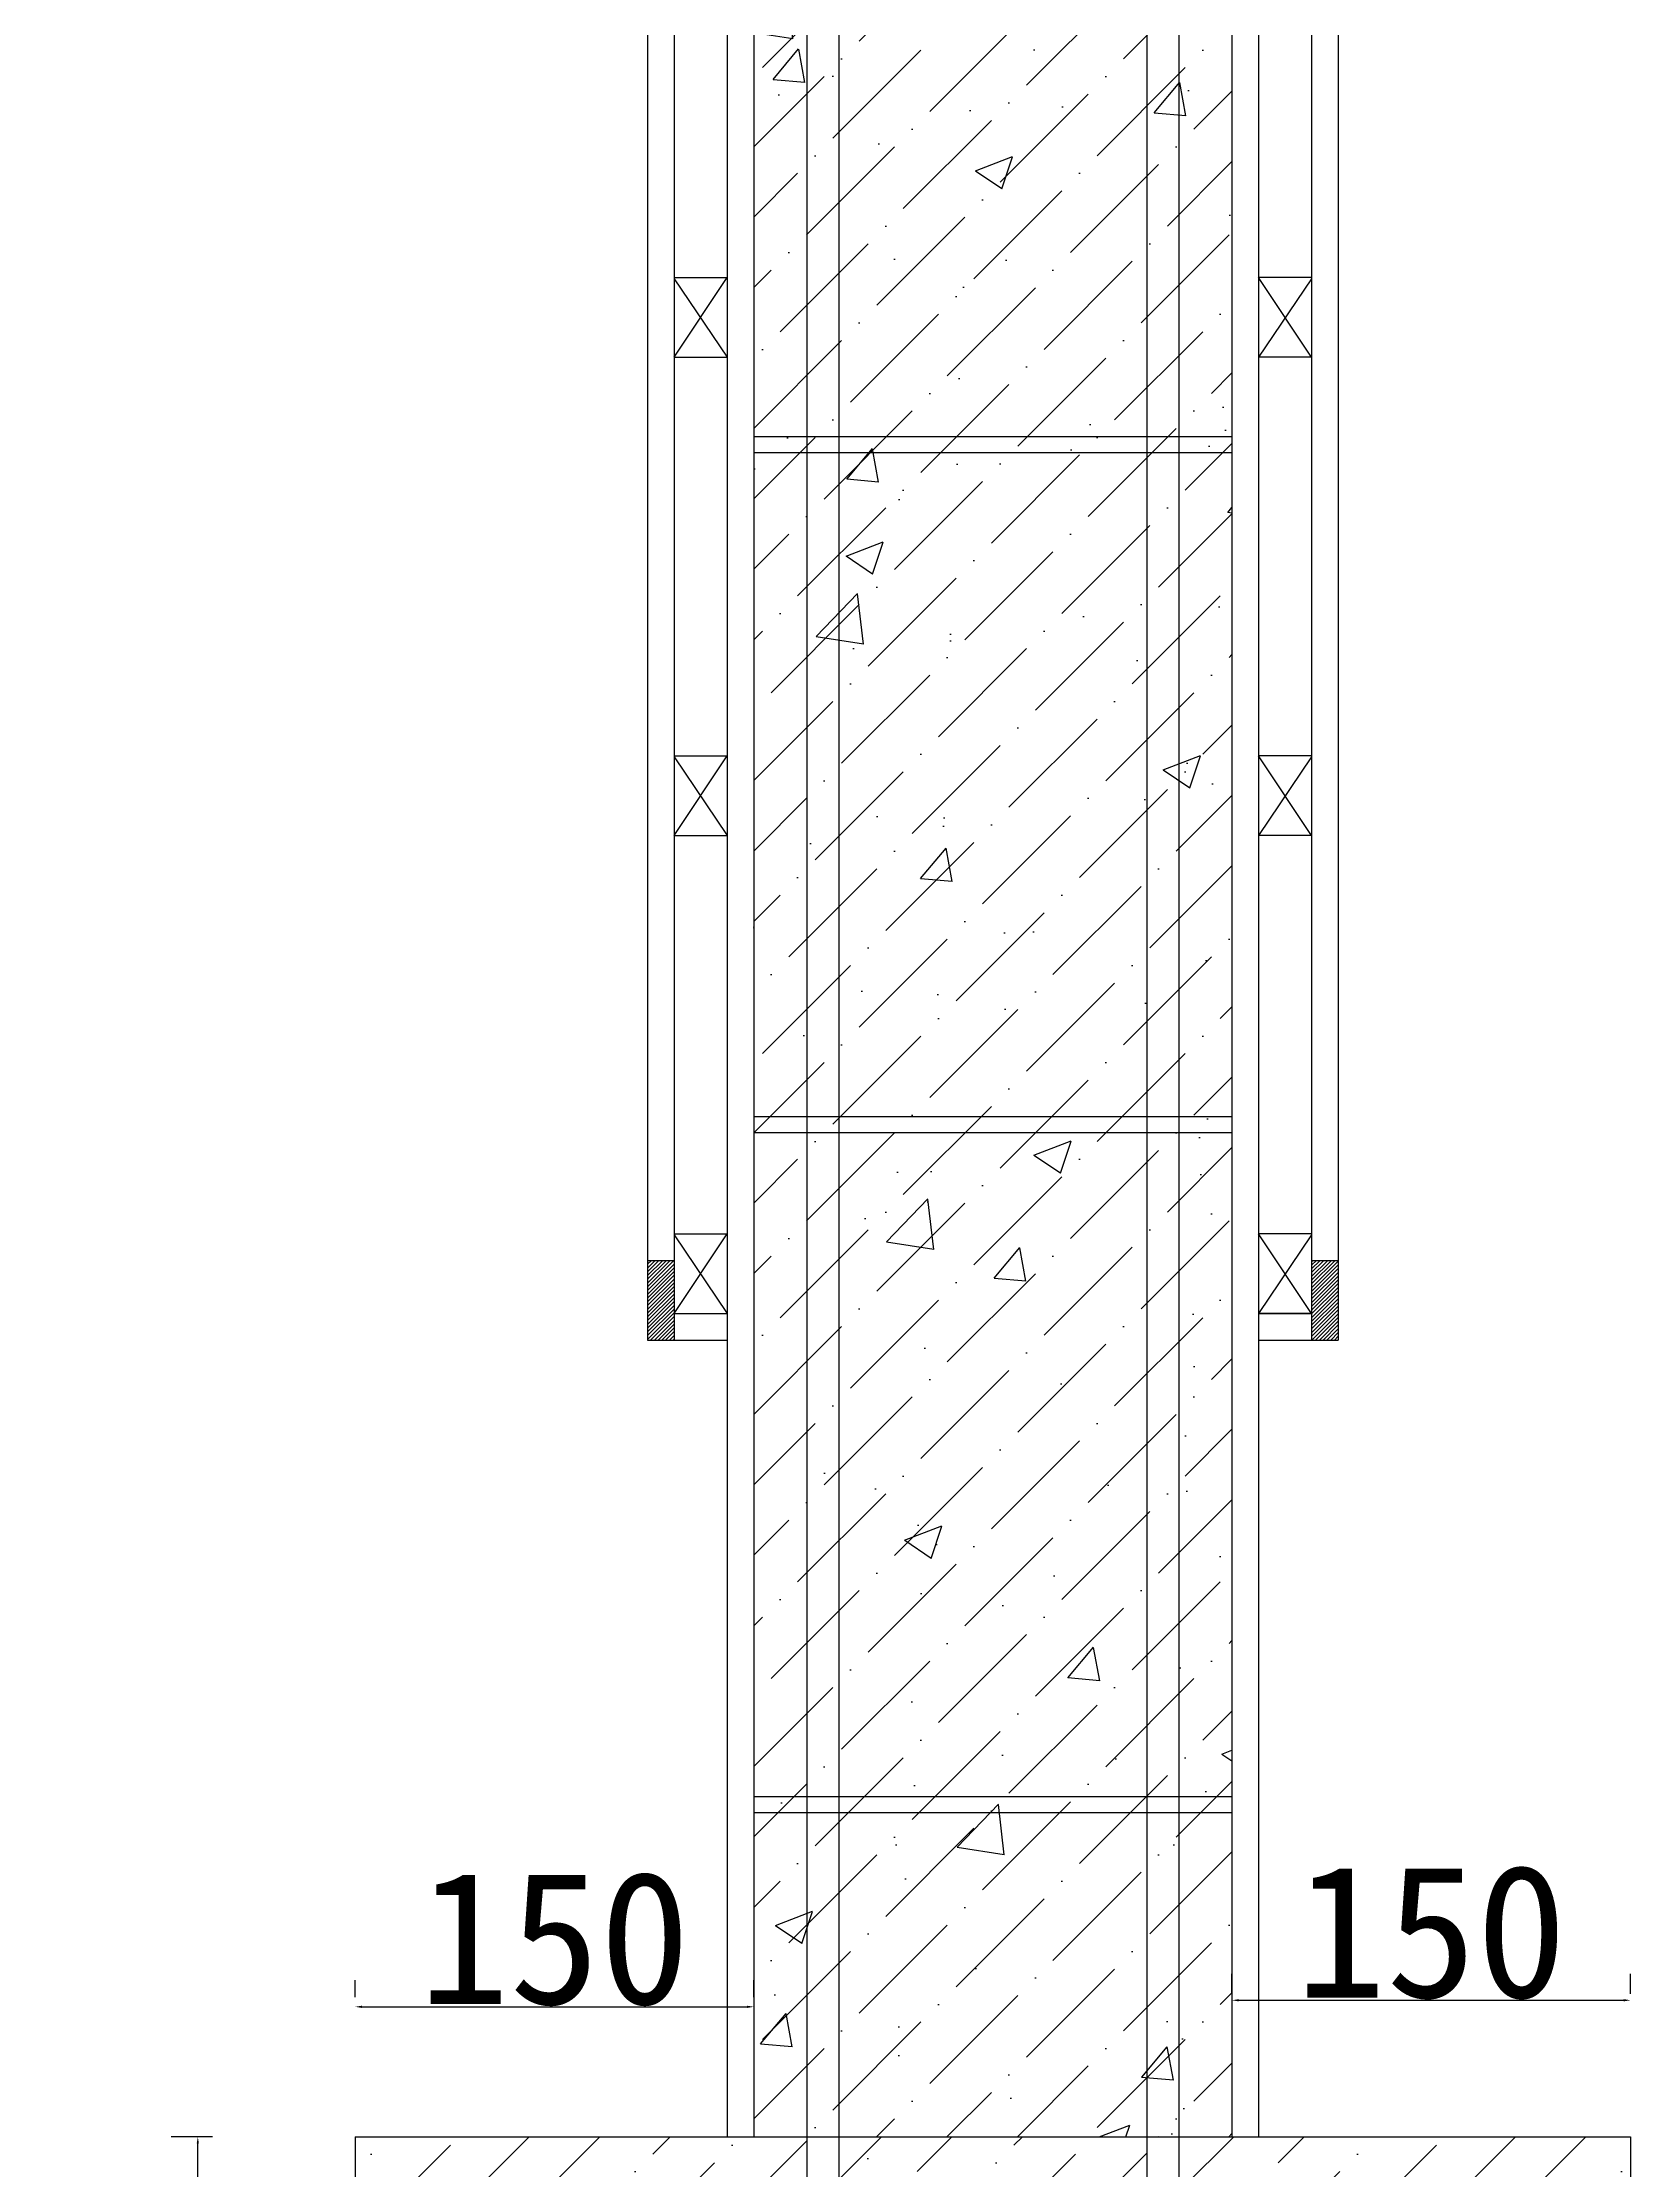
# Model space of a CAD drawing. Extents: x -6004 to -783, y 4539 to 8367.
# Drawn here: x -1477 to -879, y 4968 to 5768 of the extents above; entities that cross this region are included whole.
import ezdxf

# ---------------------------------------------------------------- set-up
doc = ezdxf.new("R2010")
doc.units = 0
doc.layers.get('0').update_dxf_attribs({"linetype": 'CONTINUOUS'})
doc.layers.get('DEFPOINTS').update_dxf_attribs({"linetype": 'CONTINUOUS'})
for name, color, linetype in [('251', 251, 'CONTINUOUS'), ('LAYER2', 7, 'CONTINUOUS'), ('LAYER6', 8, 'CONTINUOUS')]:
    doc.layers.add(name, color=color, linetype=linetype)
doc.styles.get("Standard").update_dxf_attribs({"font": '', "height": 50})
doc.styles.get('STANDARD').set_extended_font_data('KaiTi_GB2312')
doc.dimstyles.new('ISO-25', dxfattribs={"dimtxt": 2.5, "dimasz": 2.5, "dimexe": 10, "dimexo": 40, "dimtad": 1, "dimtxsty": 'STANDARD', "dimcen": 2.5, "dimazin": 3, "dimtfac": 1, "dimtmove": 0, "dimatfit": 3})
pattern_1 = [(45, (-140218.5539, -6505.0081), (-0.707106781, 0.707106781), [])]

# ---------------------------------------------------------------- blocks, each defined once
blk = doc.blocks.new('*D95')
at = {"color": 0}
for p, q in [((-1412.68, 4979.83), (-1428.27, 4979.83)), ((-1418.27, 4632.33), (-1418.27, 4977.33)), ((-1412.68, 4629.83), (-1428.27, 4629.83))]:
    blk.add_line(p, q, dxfattribs=at)
for points in [[(-1418.69, 4977.33), (-1417.86, 4977.33), (-1418.27, 4979.83)], [(-1418.69, 4632.33), (-1417.86, 4632.33), (-1418.27, 4629.83)]]:
    blk.add_solid(points, dxfattribs=at)
at = {"layer": 'DEFPOINTS', "color": 0}
for p in [(-1418.27, 4979.83), (-1372.68, 4979.83), (-1372.68, 4629.83)]:
    blk.add_point(p, dxfattribs=at)
at = {"color": 0, "insert": (-1443.9, 4804.83), "char_height": 50, "attachment_point": 5, "rotation": 90}
blk.add_mtext('350', dxfattribs=at)
blk = doc.blocks.new('*D98')
at = {"color": 0}
for p, q in [((-1359.02, 5032.47), (-1359.02, 5038.78)), ((-1209.02, 5032.47), (-1209.02, 5038.78)), ((-1356.52, 5028.78), (-1211.52, 5028.78))]:
    blk.add_line(p, q, dxfattribs=at)
for points in [[(-1356.52, 5029.19), (-1356.52, 5028.36), (-1359.02, 5028.78)], [(-1211.52, 5029.19), (-1211.52, 5028.36), (-1209.02, 5028.78)]]:
    blk.add_solid(points, dxfattribs=at)
at = {"layer": 'DEFPOINTS', "color": 0}
for p in [(-1209.02, 5028.78), (-1359.02, 4992.47), (-1209.02, 4992.47)]:
    blk.add_point(p, dxfattribs=at)
at = {"color": 0, "insert": (-1284.02, 5054.4), "char_height": 50, "attachment_point": 5}
blk.add_mtext('150', dxfattribs=at)
blk = doc.blocks.new('*D99')
at = {"color": 0}
for p, q in [((-1029.02, 5033.68), (-1029.02, 5041.24)), ((-879.02, 5033.68), (-879.02, 5041.24)), ((-1026.52, 5031.24), (-881.52, 5031.24))]:
    blk.add_line(p, q, dxfattribs=at)
for points in [[(-1026.52, 5031.66), (-1026.52, 5030.83), (-1029.02, 5031.24)], [(-881.52, 5031.66), (-881.52, 5030.83), (-879.02, 5031.24)]]:
    blk.add_solid(points, dxfattribs=at)
at = {"layer": 'DEFPOINTS', "color": 0}
for p in [(-879.02, 5031.24), (-1029.02, 4993.68), (-879.02, 4993.68)]:
    blk.add_point(p, dxfattribs=at)
at = {"color": 0, "insert": (-954.02, 5056.87), "char_height": 50, "attachment_point": 5}
blk.add_mtext('150', dxfattribs=at)

msp = doc.modelspace()

# ---------------------------------------------------------------- hatches: boundary and pattern name
at = {"ltscale": 10}
h = msp.add_hatch(dxfattribs=at)
h.set_pattern_fill('AR-CONC', color=256, scale=20, style=0)
h.set_pattern_definition([(50, (-140218.55, -6505.01), (143.45204, -12.55043), [15, -165]), (355, (-140218.55, -6505.01), (-27.75027, 150.43843), [12, -132]), (100.4514, (-140206.6, -6506.05), (115.70188, 137.88791), [12.74804, -140.22842]), (46.1842, (-140218.55, -6465), (213.4482, -33.1038), [22.5, -247.5]), (96.6356, (-140200.77, -6467.77), (186.93254, 194.82357), [19.12206, -210.3426]), (351.1842, (-140218.55, -6465), (186.9324, 194.82372), [18, -198]), (21, (-140198.55, -6475.01), (119.38141, -80.52378), [15, -165]), (326, (-140198.55, -6475.01), (48.66307, 145.03001), [12, -132]), (71.4514, (-140188.6, -6481.72), (168.04453, 64.5061), [12.74804, -140.22842]), (37.5, (-140218.554, -6505.01), (2.431971, 66.57877), [0, -130.4, 0, -134, 0, -132.5]), (7.5, (-140218.554, -6505.01), (52.613907, 78.882342), [0, -76.4, 0, -127.4, 0, -50.5]), (327.5, (-140263.154, -6505.01), (106.764487, -4.510974), [0, -50, 0, -156, 0, -207]), (317.5, (-140283.15, -6505.01), (116.637234, 20.020996), [0, -65, 0, -103.6, 0, -147])])
h.paths.add_polyline_path([(-1029.019, 6949.834), (-1209.019, 6949.834), (-1209.019, 4979.834), (-1029.019, 4979.834)])
h = msp.add_hatch(dxfattribs=at)
h.set_pattern_fill('AR-CONC', color=256, scale=20, style=0)
h.set_pattern_definition([(50, (-138493.11, -6505.01), (143.45204, -12.55043), [15, -165]), (355, (-138493.11, -6505.01), (-27.75027, 150.43843), [12, -132]), (100.4514, (-138481.16, -6506.05), (115.70188, 137.88791), [12.74804, -140.22842]), (46.1842, (-138493.11, -6465), (213.4482, -33.1038), [22.5, -247.5]), (96.6356, (-138475.32, -6467.77), (186.93254, 194.82357), [19.12206, -210.3426]), (351.1842, (-138493.1, -6465), (186.9324, 194.82372), [18, -198]), (21, (-138473.11, -6475.01), (119.38141, -80.52378), [15, -165]), (326, (-138473.11, -6475.01), (48.66307, 145.03001), [12, -132]), (71.4514, (-138463.16, -6481.72), (168.04453, 64.5061), [12.74804, -140.22842]), (37.5, (-138493.11, -6505.01), (2.431971, 66.57877), [0, -130.4, 0, -134, 0, -132.5]), (7.5, (-138493.11, -6505.01), (52.613907, 78.882342), [0, -76.4, 0, -127.4, 0, -50.5]), (327.5, (-138537.71, -6505.01), (106.764487, -4.510974), [0, -50, 0, -156, 0, -207]), (317.5, (-138557.71, -6505.01), (116.637234, 20.020996), [0, -65, 0, -103.6, 0, -147])])
h.paths.add_polyline_path([(-1177.019, 4979.834), (-1177.019, 4851.834), (-1061.019, 4851.834), (-1061.019, 4979.834)])
h.paths.add_polyline_path([(-1189.019, 4979.834), (-1209.019, 4979.834), (-1359.019, 4979.834), (-1359.019, 4629.834), (-1189.019, 4629.834), (-1189.019, 4845.834), (-1209.019, 4845.834), (-1209.019, 4851.834), (-1189.019, 4851.834)])
h.paths.add_polyline_path([(-1177.019, 4629.834), (-1061.019, 4629.834), (-1061.019, 4845.834), (-1177.019, 4845.834)])
h.paths.add_polyline_path([(-1029.019, 4845.834), (-1049.019, 4845.834), (-1049.019, 4629.834), (-879.019, 4629.834), (-879.019, 4979.834), (-1029.019, 4979.834), (-1049.019, 4979.834), (-1049.019, 4851.834), (-1029.019, 4851.834)])
at = {"layer": '251', "ltscale": 10}
h = msp.add_hatch(dxfattribs=at)
h.set_pattern_fill('ANSI36', color=256, scale=150, style=0)
h.set_pattern_definition([(45, (-140218.554, -6505.008), (9.943689, 36.4601934), [46.875, -9.375, 0, -9.375])])
h.paths.add_polyline_path([(-1209.019, 4979.834), (-1029.019, 4979.834), (-1029.019, 6949.834), (-1209.019, 6949.834)])
h = msp.add_hatch(dxfattribs=at)
h.set_pattern_fill('ANSI31', color=256, scale=8, style=0)
h.set_pattern_definition(pattern_1)
h.paths.add_polyline_path([(-1239.019, 5309.834), (-1249.019, 5309.834), (-1249.019, 5279.834), (-1239.019, 5279.834)])
h = msp.add_hatch(dxfattribs=at)
h.set_pattern_fill('ANSI31', color=256, scale=8, style=0)
h.set_pattern_definition(pattern_1)
h.paths.add_polyline_path([(-999.019, 5279.834), (-989.019, 5279.834), (-989.019, 5309.834), (-999.019, 5309.834)])
h = msp.add_hatch(dxfattribs=at)
h.set_pattern_fill('ANSI36', color=256, scale=150, style=0)
h.set_pattern_definition([(45, (-138493.11, -6505.008), (9.943689, 36.4601934), [46.875, -9.375, 0, -9.375])])
h.paths.add_polyline_path([(-879.019, 4979.834), (-1029.019, 4979.834), (-1049.019, 4979.834), (-1049.019, 4851.834), (-1029.019, 4851.834), (-1029.019, 4845.834), (-1049.019, 4845.834), (-1049.019, 4629.834), (-879.019, 4629.834)])
h.paths.add_polyline_path([(-1209.019, 4851.834), (-1189.019, 4851.834), (-1189.019, 4979.834), (-1209.019, 4979.834), (-1359.019, 4979.834), (-1359.019, 4629.834), (-1189.019, 4629.834), (-1189.019, 4845.834), (-1209.019, 4845.834)])
h.paths.add_polyline_path([(-1061.019, 4851.834), (-1061.019, 4979.834), (-1177.019, 4979.834), (-1177.019, 4851.834)])
h.paths.add_polyline_path([(-1177.019, 4629.834), (-1061.019, 4629.834), (-1061.019, 4845.834), (-1177.019, 4845.834)])

# ---------------------------------------------------------------- linework, layer by layer
at = {"ltscale": 10}
for p, q in [((-1359.019, 4979.834), (-1359.019, 4629.834)), ((-1359.019, 4979.834), (-1209.019, 4979.834)), ((-1029.019, 4979.834), (-879.019, 4979.834)), ((-879.019, 4979.834), (-879.019, 4629.834))]:
    msp.add_line(p, q, dxfattribs=at)
at = {"layer": '251', "ltscale": 10}
for p, q in [((-1219.019, 6959.834), (-1219.019, 4979.834)), ((-1019.019, 6959.834), (-1019.019, 4979.834)), ((-1189.019, 6949.834), (-1189.019, 4629.834)), ((-1177.019, 6949.834), (-1177.019, 4629.834)), ((-1061.019, 6949.834), (-1061.019, 4629.834)), ((-1049.019, 6949.834), (-1049.019, 4629.834)), ((-1239.019, 6759.834), (-1239.019, 5279.834)), ((-999.019, 6759.834), (-999.019, 5279.834)), ((-1239.019, 5679.834), (-1219.019, 5679.834)), ((-1239.019, 5649.834), (-1219.019, 5679.834)), ((-1239.019, 5679.427), (-1219.019, 5649.834)), ((-999.019, 5649.834), (-1019.019, 5679.834)), ((-999.019, 5679.834), (-1019.019, 5679.834)), ((-999.019, 5679.427), (-1019.019, 5649.834)), ((-1239.019, 5649.834), (-1219.019, 5649.834)), ((-999.019, 5649.834), (-1019.019, 5649.834)), ((-1029.019, 5619.834), (-1209.019, 5619.834)), ((-1029.019, 5613.834), (-1209.019, 5613.834)), ((-1239.019, 5499.834), (-1219.019, 5499.834)), ((-1239.019, 5469.834), (-1219.019, 5499.834)), ((-1239.019, 5499.427), (-1219.019, 5469.834)), ((-999.019, 5469.834), (-1019.019, 5499.834)), ((-999.019, 5499.834), (-1019.019, 5499.834)), ((-999.019, 5499.427), (-1019.019, 5469.834)), ((-1239.019, 5469.834), (-1219.019, 5469.834)), ((-999.019, 5469.834), (-1019.019, 5469.834)), ((-1029.019, 5363.834), (-1209.019, 5363.834)), ((-1029.019, 5357.834), (-1209.019, 5357.834)), ((-1239.019, 5319.834), (-1219.019, 5319.834)), ((-1239.019, 5289.834), (-1219.019, 5319.834)), ((-1239.019, 5319.427), (-1219.019, 5289.834)), ((-999.019, 5319.834), (-1019.019, 5319.834)), ((-999.019, 5289.834), (-1019.019, 5319.834)), ((-999.019, 5319.427), (-1019.019, 5289.834)), ((-1239.019, 5289.834), (-1219.019, 5289.834)), ((-1239.019, 5289.834), (-1219.019, 5289.834)), ((-999.019, 5289.834), (-1019.019, 5289.834)), ((-999.019, 5289.834), (-1019.019, 5289.834)), ((-1029.019, 5107.834), (-1209.019, 5107.834)), ((-1029.019, 5101.834), (-1209.019, 5101.834)), ((-1219.019, 4979.834), (-1209.019, 4979.834)), ((-1029.019, 4979.834), (-1019.019, 4979.834))]:
    msp.add_line(p, q, dxfattribs=at)
at = {"layer": 'LAYER2', "ltscale": 10}
for p, q in [((-1209.019, 6949.834), (-1209.019, 4979.834)), ((-1029.019, 6949.834), (-1029.019, 4979.834)), ((-1249.019, 6759.834), (-1249.019, 5309.834)), ((-989.019, 6759.834), (-989.019, 5279.834)), ((-989.019, 5489.834), (-989.019, 5279.834)), ((-1249.019, 5309.834), (-1249.019, 5279.834)), ((-1019.019, 5289.834), (-999.019, 5289.834)), ((-1249.019, 5279.834), (-1219.019, 5279.834)), ((-1019.019, 5279.834), (-989.019, 5279.834)), ((-1209.019, 4979.834), (-1029.019, 4979.834))]:
    msp.add_line(p, q, dxfattribs=at)
at = {"layer": 'LAYER6', "ltscale": 10}
for p, q in [((-1249.019, 5309.834), (-1239.019, 5309.834)), ((-999.019, 5309.834), (-989.019, 5309.834))]:
    msp.add_line(p, q, dxfattribs=at)

# ---------------------------------------------------------------- dimensions: what is measured, and where the dimension line sits
at = {"ltscale": 10}
for base, p1, p2, picture, middle in [((-1209.019, 5028.776), (-1359.019, 4992.473), (-1209.019, 4992.473), '*D98', (-1284.019, 5054.401)), ((-879.019, 5031.245), (-1029.019, 4993.681), (-879.019, 4993.681), '*D99', (-954.019, 5056.87))]:
    dim = msp.add_linear_dim(base=base, p1=p1, p2=p2, dimstyle='ISO-25', dxfattribs=at)
    dim.commit()
    dim.dimension.update_dxf_attribs({"geometry": picture, "text_midpoint": middle})
dim = msp.add_linear_dim(base=(-1418.272, 4979.834), p1=(-1372.683, 4629.834), p2=(-1372.683, 4979.834), angle=90, dimstyle='ISO-25', dxfattribs=at)
dim.commit()
dim.dimension.update_dxf_attribs({"geometry": '*D95', "text_midpoint": (-1443.897, 4804.834)})

doc.saveas('drawing.dxf')
